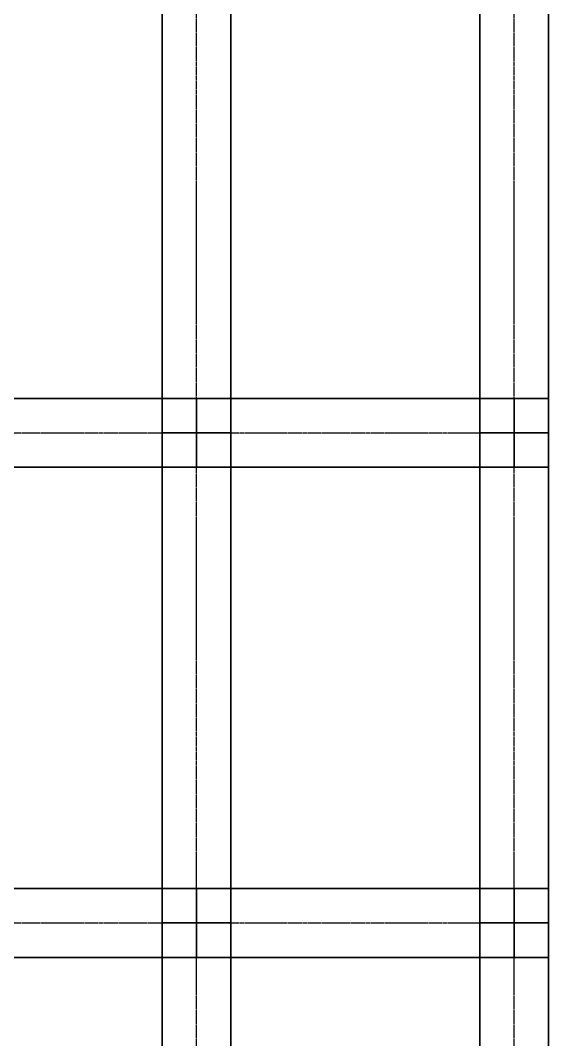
# Model space of a CAD drawing. Extents: x -12 to 2097, y 100 to 3117.
# Drawn here: x 178.5 to 363, y 474.2 to 829.8 of the extents above; entities that cross this region are included whole.
import ezdxf

# ---------------------------------------------------------------- set-up
doc = ezdxf.new("R2010")
doc.units = 0
doc.header["$MEASUREMENT"] = 0
doc.linetypes.add('Center', pattern=[2, 1.25, -0.25, 0.25, -0.25])
for name, color, linetype in [('BEAM', 5, 'CONTINUOUS'), ('CENTERLINES', 7, 'CONTINUOUS'), ('COLS', 5, 'CONTINUOUS')]:
    doc.layers.add(name, color=color, linetype=linetype)

msp = doc.modelspace()

# ---------------------------------------------------------------- linework, layer by layer
at = {"layer": 'BEAM', "color": 5, "linetype": 'CONTINUOUS'}
for points in [[(228, 685.92, 600), (228, 685.92, 624), (228, 856.92, 624), (228, 856.92, 600)], [(228, 685.92, 624), (252, 685.92, 624), (252, 856.92, 624), (228, 856.92, 624)], [(252, 685.92, 600), (228, 685.92, 600), (228, 856.92, 600), (252, 856.92, 600)], [(228, 685.92, 468), (228, 685.92, 492), (228, 856.92, 492), (228, 856.92, 468)], [(228, 685.92, 492), (252, 685.92, 492), (252, 856.92, 492), (228, 856.92, 492)], [(252, 685.92, 468), (228, 685.92, 468), (228, 856.92, 468), (252, 856.92, 468)], [(228, 685.92, 336), (228, 685.92, 360), (228, 856.92, 360), (228, 856.92, 336)], [(228, 685.92, 360), (252, 685.92, 360), (252, 856.92, 360), (228, 856.92, 360)], [(252, 685.92, 336), (228, 685.92, 336), (228, 856.92, 336), (252, 856.92, 336)], [(228, 685.92, 204), (228, 685.92, 228), (228, 856.92, 228), (228, 856.92, 204)], [(228, 685.92, 228), (252, 685.92, 228), (252, 856.92, 228), (228, 856.92, 228)], [(252, 685.92, 204), (228, 685.92, 204), (228, 856.92, 204), (252, 856.92, 204)], [(228, 685.92, 60), (228, 685.92, 84), (228, 856.92, 84), (228, 856.92, 60)], [(228, 685.92, 84), (252, 685.92, 84), (252, 856.92, 84), (228, 856.92, 84)], [(252, 685.92, 60), (228, 685.92, 60), (228, 856.92, 60), (252, 856.92, 60)], [(252, 685.92, 624), (252, 685.92, 600), (252, 856.92, 600), (252, 856.92, 624)], [(252, 685.92, 492), (252, 685.92, 468), (252, 856.92, 468), (252, 856.92, 492)], [(252, 685.92, 360), (252, 685.92, 336), (252, 856.92, 336), (252, 856.92, 360)], [(252, 685.92, 228), (252, 685.92, 204), (252, 856.92, 204), (252, 856.92, 228)], [(252, 685.92, 84), (252, 685.92, 60), (252, 856.92, 60), (252, 856.92, 84)], [(339, 685.92, 600), (339, 685.92, 624), (339, 856.92, 624), (339, 856.92, 600)], [(339, 685.92, 624), (363, 685.92, 624), (363, 856.92, 624), (339, 856.92, 624)], [(363, 685.92, 600), (339, 685.92, 600), (339, 856.92, 600), (363, 856.92, 600)], [(339, 685.92, 468), (339, 685.92, 492), (339, 856.92, 492), (339, 856.92, 468)], [(339, 685.92, 492), (363, 685.92, 492), (363, 856.92, 492), (339, 856.92, 492)], [(363, 685.92, 468), (339, 685.92, 468), (339, 856.92, 468), (363, 856.92, 468)], [(339, 685.92, 336), (339, 685.92, 360), (339, 856.92, 360), (339, 856.92, 336)], [(339, 685.92, 360), (363, 685.92, 360), (363, 856.92, 360), (339, 856.92, 360)], [(363, 685.92, 336), (339, 685.92, 336), (339, 856.92, 336), (363, 856.92, 336)], [(339, 685.92, 204), (339, 685.92, 228), (339, 856.92, 228), (339, 856.92, 204)], [(339, 685.92, 228), (363, 685.92, 228), (363, 856.92, 228), (339, 856.92, 228)], [(363, 685.92, 204), (339, 685.92, 204), (339, 856.92, 204), (363, 856.92, 204)], [(339, 685.92, 60), (339, 685.92, 84), (339, 856.92, 84), (339, 856.92, 60)], [(339, 685.92, 84), (363, 685.92, 84), (363, 856.92, 84), (339, 856.92, 84)], [(363, 685.92, 60), (339, 685.92, 60), (339, 856.92, 60), (363, 856.92, 60)], [(363, 685.92, 624), (363, 685.92, 600), (363, 856.92, 600), (363, 856.92, 624)], [(363, 685.92, 492), (363, 685.92, 468), (363, 856.92, 468), (363, 856.92, 492)], [(363, 685.92, 360), (363, 685.92, 336), (363, 856.92, 336), (363, 856.92, 360)], [(363, 685.92, 228), (363, 685.92, 204), (363, 856.92, 204), (363, 856.92, 228)], [(363, 685.92, 84), (363, 685.92, 60), (363, 856.92, 60), (363, 856.92, 84)], [(111, 697.92, 600), (111, 697.92, 624), (240, 697.92, 624), (240, 697.92, 600)], [(111, 697.92, 624), (111, 673.92, 624), (240, 673.92, 624), (240, 697.92, 624)], [(111, 673.92, 600), (111, 697.92, 600), (240, 697.92, 600), (240, 673.92, 600)], [(111, 697.92, 468), (111, 697.92, 492), (240, 697.92, 492), (240, 697.92, 468)], [(111, 697.92, 492), (111, 673.92, 492), (240, 673.92, 492), (240, 697.92, 492)], [(111, 673.92, 468), (111, 697.92, 468), (240, 697.92, 468), (240, 673.92, 468)], [(111, 697.92, 336), (111, 697.92, 360), (240, 697.92, 360), (240, 697.92, 336)], [(111, 697.92, 360), (111, 673.92, 360), (240, 673.92, 360), (240, 697.92, 360)], [(111, 673.92, 336), (111, 697.92, 336), (240, 697.92, 336), (240, 673.92, 336)], [(111, 697.92, 204), (111, 697.92, 228), (240, 697.92, 228), (240, 697.92, 204)], [(111, 697.92, 228), (111, 673.92, 228), (240, 673.92, 228), (240, 697.92, 228)], [(111, 673.92, 204), (111, 697.92, 204), (240, 697.92, 204), (240, 673.92, 204)], [(111, 697.92, 60), (111, 697.92, 84), (240, 697.92, 84), (240, 697.92, 60)], [(111, 697.92, 84), (111, 673.92, 84), (240, 673.92, 84), (240, 697.92, 84)], [(111, 673.92, 60), (111, 697.92, 60), (240, 697.92, 60), (240, 673.92, 60)], [(240, 697.92, 600), (240, 697.92, 624), (351, 697.92, 624), (351, 697.92, 600)], [(240, 697.92, 624), (240, 673.92, 624), (351, 673.92, 624), (351, 697.92, 624)], [(240, 673.92, 600), (240, 697.92, 600), (351, 697.92, 600), (351, 673.92, 600)], [(240, 697.92, 468), (240, 697.92, 492), (351, 697.92, 492), (351, 697.92, 468)], [(240, 697.92, 492), (240, 673.92, 492), (351, 673.92, 492), (351, 697.92, 492)], [(240, 673.92, 468), (240, 697.92, 468), (351, 697.92, 468), (351, 673.92, 468)], [(240, 697.92, 336), (240, 697.92, 360), (351, 697.92, 360), (351, 697.92, 336)], [(240, 697.92, 360), (240, 673.92, 360), (351, 673.92, 360), (351, 697.92, 360)], [(240, 673.92, 336), (240, 697.92, 336), (351, 697.92, 336), (351, 673.92, 336)], [(240, 697.92, 204), (240, 697.92, 228), (351, 697.92, 228), (351, 697.92, 204)], [(240, 697.92, 228), (240, 673.92, 228), (351, 673.92, 228), (351, 697.92, 228)], [(240, 673.92, 204), (240, 697.92, 204), (351, 697.92, 204), (351, 673.92, 204)], [(240, 697.92, 60), (240, 697.92, 84), (351, 697.92, 84), (351, 697.92, 60)], [(240, 697.92, 84), (240, 673.92, 84), (351, 673.92, 84), (351, 697.92, 84)], [(240, 673.92, 60), (240, 697.92, 60), (351, 697.92, 60), (351, 673.92, 60)], [(228, 514.92, 600), (228, 514.92, 624), (228, 685.92, 624), (228, 685.92, 600)], [(228, 514.92, 624), (252, 514.92, 624), (252, 685.92, 624), (228, 685.92, 624)], [(252, 514.92, 600), (228, 514.92, 600), (228, 685.92, 600), (252, 685.92, 600)], [(228, 514.92, 468), (228, 514.92, 492), (228, 685.92, 492), (228, 685.92, 468)], [(228, 514.92, 492), (252, 514.92, 492), (252, 685.92, 492), (228, 685.92, 492)], [(252, 514.92, 468), (228, 514.92, 468), (228, 685.92, 468), (252, 685.92, 468)], [(228, 514.92, 336), (228, 514.92, 360), (228, 685.92, 360), (228, 685.92, 336)], [(228, 514.92, 360), (252, 514.92, 360), (252, 685.92, 360), (228, 685.92, 360)], [(252, 514.92, 336), (228, 514.92, 336), (228, 685.92, 336), (252, 685.92, 336)], [(228, 514.92, 204), (228, 514.92, 228), (228, 685.92, 228), (228, 685.92, 204)], [(228, 514.92, 228), (252, 514.92, 228), (252, 685.92, 228), (228, 685.92, 228)], [(252, 514.92, 204), (228, 514.92, 204), (228, 685.92, 204), (252, 685.92, 204)], [(228, 514.92, 60), (228, 514.92, 84), (228, 685.92, 84), (228, 685.92, 60)], [(228, 514.92, 84), (252, 514.92, 84), (252, 685.92, 84), (228, 685.92, 84)], [(252, 514.92, 60), (228, 514.92, 60), (228, 685.92, 60), (252, 685.92, 60)], [(252, 514.92, 624), (252, 514.92, 600), (252, 685.92, 600), (252, 685.92, 624)], [(252, 514.92, 492), (252, 514.92, 468), (252, 685.92, 468), (252, 685.92, 492)], [(252, 514.92, 360), (252, 514.92, 336), (252, 685.92, 336), (252, 685.92, 360)], [(252, 514.92, 228), (252, 514.92, 204), (252, 685.92, 204), (252, 685.92, 228)], [(252, 514.92, 84), (252, 514.92, 60), (252, 685.92, 60), (252, 685.92, 84)], [(339, 514.92, 600), (339, 514.92, 624), (339, 685.92, 624), (339, 685.92, 600)], [(339, 514.92, 624), (363, 514.92, 624), (363, 685.92, 624), (339, 685.92, 624)], [(363, 514.92, 600), (339, 514.92, 600), (339, 685.92, 600), (363, 685.92, 600)], [(339, 514.92, 468), (339, 514.92, 492), (339, 685.92, 492), (339, 685.92, 468)], [(339, 514.92, 492), (363, 514.92, 492), (363, 685.92, 492), (339, 685.92, 492)], [(363, 514.92, 468), (339, 514.92, 468), (339, 685.92, 468), (363, 685.92, 468)], [(339, 514.92, 336), (339, 514.92, 360), (339, 685.92, 360), (339, 685.92, 336)], [(339, 514.92, 360), (363, 514.92, 360), (363, 685.92, 360), (339, 685.92, 360)], [(363, 514.92, 336), (339, 514.92, 336), (339, 685.92, 336), (363, 685.92, 336)], [(339, 514.92, 204), (339, 514.92, 228), (339, 685.92, 228), (339, 685.92, 204)], [(339, 514.92, 228), (363, 514.92, 228), (363, 685.92, 228), (339, 685.92, 228)], [(363, 514.92, 204), (339, 514.92, 204), (339, 685.92, 204), (363, 685.92, 204)], [(339, 514.92, 60), (339, 514.92, 84), (339, 685.92, 84), (339, 685.92, 60)], [(339, 514.92, 84), (363, 514.92, 84), (363, 685.92, 84), (339, 685.92, 84)], [(363, 514.92, 60), (339, 514.92, 60), (339, 685.92, 60), (363, 685.92, 60)], [(363, 514.92, 624), (363, 514.92, 600), (363, 685.92, 600), (363, 685.92, 624)], [(363, 514.92, 492), (363, 514.92, 468), (363, 685.92, 468), (363, 685.92, 492)], [(363, 514.92, 360), (363, 514.92, 336), (363, 685.92, 336), (363, 685.92, 360)], [(363, 514.92, 228), (363, 514.92, 204), (363, 685.92, 204), (363, 685.92, 228)], [(363, 514.92, 84), (363, 514.92, 60), (363, 685.92, 60), (363, 685.92, 84)], [(111, 673.92, 624), (111, 673.92, 600), (240, 673.92, 600), (240, 673.92, 624)], [(111, 673.92, 492), (111, 673.92, 468), (240, 673.92, 468), (240, 673.92, 492)], [(111, 673.92, 360), (111, 673.92, 336), (240, 673.92, 336), (240, 673.92, 360)], [(111, 673.92, 228), (111, 673.92, 204), (240, 673.92, 204), (240, 673.92, 228)], [(111, 673.92, 84), (111, 673.92, 60), (240, 673.92, 60), (240, 673.92, 84)], [(240, 673.92, 624), (240, 673.92, 600), (351, 673.92, 600), (351, 673.92, 624)], [(240, 673.92, 492), (240, 673.92, 468), (351, 673.92, 468), (351, 673.92, 492)], [(240, 673.92, 360), (240, 673.92, 336), (351, 673.92, 336), (351, 673.92, 360)], [(240, 673.92, 228), (240, 673.92, 204), (351, 673.92, 204), (351, 673.92, 228)], [(240, 673.92, 84), (240, 673.92, 60), (351, 673.92, 60), (351, 673.92, 84)], [(111, 526.92, 600), (111, 526.92, 624), (240, 526.92, 624), (240, 526.92, 600)], [(111, 526.92, 624), (111, 502.92, 624), (240, 502.92, 624), (240, 526.92, 624)], [(111, 502.92, 600), (111, 526.92, 600), (240, 526.92, 600), (240, 502.92, 600)], [(111, 526.92, 468), (111, 526.92, 492), (240, 526.92, 492), (240, 526.92, 468)], [(111, 526.92, 492), (111, 502.92, 492), (240, 502.92, 492), (240, 526.92, 492)], [(111, 502.92, 468), (111, 526.92, 468), (240, 526.92, 468), (240, 502.92, 468)], [(111, 526.92, 336), (111, 526.92, 360), (240, 526.92, 360), (240, 526.92, 336)], [(111, 526.92, 360), (111, 502.92, 360), (240, 502.92, 360), (240, 526.92, 360)], [(111, 502.92, 336), (111, 526.92, 336), (240, 526.92, 336), (240, 502.92, 336)], [(111, 526.92, 204), (111, 526.92, 228), (240, 526.92, 228), (240, 526.92, 204)], [(111, 526.92, 228), (111, 502.92, 228), (240, 502.92, 228), (240, 526.92, 228)], [(111, 502.92, 204), (111, 526.92, 204), (240, 526.92, 204), (240, 502.92, 204)], [(111, 526.92, 60), (111, 526.92, 84), (240, 526.92, 84), (240, 526.92, 60)], [(111, 526.92, 84), (111, 502.92, 84), (240, 502.92, 84), (240, 526.92, 84)], [(111, 502.92, 60), (111, 526.92, 60), (240, 526.92, 60), (240, 502.92, 60)], [(240, 526.92, 600), (240, 526.92, 624), (351, 526.92, 624), (351, 526.92, 600)], [(240, 526.92, 624), (240, 502.92, 624), (351, 502.92, 624), (351, 526.92, 624)], [(240, 502.92, 600), (240, 526.92, 600), (351, 526.92, 600), (351, 502.92, 600)], [(240, 526.92, 468), (240, 526.92, 492), (351, 526.92, 492), (351, 526.92, 468)], [(240, 526.92, 492), (240, 502.92, 492), (351, 502.92, 492), (351, 526.92, 492)], [(240, 502.92, 468), (240, 526.92, 468), (351, 526.92, 468), (351, 502.92, 468)], [(240, 526.92, 336), (240, 526.92, 360), (351, 526.92, 360), (351, 526.92, 336)], [(240, 526.92, 360), (240, 502.92, 360), (351, 502.92, 360), (351, 526.92, 360)], [(240, 502.92, 336), (240, 526.92, 336), (351, 526.92, 336), (351, 502.92, 336)], [(240, 526.92, 204), (240, 526.92, 228), (351, 526.92, 228), (351, 526.92, 204)], [(240, 526.92, 228), (240, 502.92, 228), (351, 502.92, 228), (351, 526.92, 228)], [(240, 502.92, 204), (240, 526.92, 204), (351, 526.92, 204), (351, 502.92, 204)], [(240, 526.92, 60), (240, 526.92, 84), (351, 526.92, 84), (351, 526.92, 60)], [(240, 526.92, 84), (240, 502.92, 84), (351, 502.92, 84), (351, 526.92, 84)], [(240, 502.92, 60), (240, 526.92, 60), (351, 526.92, 60), (351, 502.92, 60)], [(228, 454.92, 600), (228, 454.92, 624), (228, 514.92, 624), (228, 514.92, 600)], [(228, 454.92, 624), (252, 454.92, 624), (252, 514.92, 624), (228, 514.92, 624)], [(252, 454.92, 600), (228, 454.92, 600), (228, 514.92, 600), (252, 514.92, 600)], [(228, 454.92, 468), (228, 454.92, 492), (228, 514.92, 492), (228, 514.92, 468)], [(228, 454.92, 492), (252, 454.92, 492), (252, 514.92, 492), (228, 514.92, 492)], [(252, 454.92, 468), (228, 454.92, 468), (228, 514.92, 468), (252, 514.92, 468)], [(228, 454.92, 336), (228, 454.92, 360), (228, 514.92, 360), (228, 514.92, 336)], [(228, 454.92, 360), (252, 454.92, 360), (252, 514.92, 360), (228, 514.92, 360)], [(252, 454.92, 336), (228, 454.92, 336), (228, 514.92, 336), (252, 514.92, 336)], [(228, 454.92, 204), (228, 454.92, 228), (228, 514.92, 228), (228, 514.92, 204)], [(228, 454.92, 228), (252, 454.92, 228), (252, 514.92, 228), (228, 514.92, 228)], [(252, 454.92, 204), (228, 454.92, 204), (228, 514.92, 204), (252, 514.92, 204)], [(228, 454.92, 60), (228, 454.92, 84), (228, 514.92, 84), (228, 514.92, 60)], [(228, 454.92, 84), (252, 454.92, 84), (252, 514.92, 84), (228, 514.92, 84)], [(252, 454.92, 60), (228, 454.92, 60), (228, 514.92, 60), (252, 514.92, 60)], [(252, 454.92, 624), (252, 454.92, 600), (252, 514.92, 600), (252, 514.92, 624)], [(252, 454.92, 492), (252, 454.92, 468), (252, 514.92, 468), (252, 514.92, 492)], [(252, 454.92, 360), (252, 454.92, 336), (252, 514.92, 336), (252, 514.92, 360)], [(252, 454.92, 228), (252, 454.92, 204), (252, 514.92, 204), (252, 514.92, 228)], [(252, 454.92, 84), (252, 454.92, 60), (252, 514.92, 60), (252, 514.92, 84)], [(339, 454.92, 600), (339, 454.92, 624), (339, 514.92, 624), (339, 514.92, 600)], [(339, 454.92, 624), (363, 454.92, 624), (363, 514.92, 624), (339, 514.92, 624)], [(363, 454.92, 600), (339, 454.92, 600), (339, 514.92, 600), (363, 514.92, 600)], [(339, 454.92, 468), (339, 454.92, 492), (339, 514.92, 492), (339, 514.92, 468)], [(339, 454.92, 492), (363, 454.92, 492), (363, 514.92, 492), (339, 514.92, 492)], [(363, 454.92, 468), (339, 454.92, 468), (339, 514.92, 468), (363, 514.92, 468)], [(339, 454.92, 336), (339, 454.92, 360), (339, 514.92, 360), (339, 514.92, 336)], [(339, 454.92, 360), (363, 454.92, 360), (363, 514.92, 360), (339, 514.92, 360)], [(363, 454.92, 336), (339, 454.92, 336), (339, 514.92, 336), (363, 514.92, 336)], [(339, 454.92, 204), (339, 454.92, 228), (339, 514.92, 228), (339, 514.92, 204)], [(339, 454.92, 228), (363, 454.92, 228), (363, 514.92, 228), (339, 514.92, 228)], [(363, 454.92, 204), (339, 454.92, 204), (339, 514.92, 204), (363, 514.92, 204)], [(339, 454.92, 60), (339, 454.92, 84), (339, 514.92, 84), (339, 514.92, 60)], [(339, 454.92, 84), (363, 454.92, 84), (363, 514.92, 84), (339, 514.92, 84)], [(363, 454.92, 60), (339, 454.92, 60), (339, 514.92, 60), (363, 514.92, 60)], [(363, 454.92, 624), (363, 454.92, 600), (363, 514.92, 600), (363, 514.92, 624)], [(363, 454.92, 492), (363, 454.92, 468), (363, 514.92, 468), (363, 514.92, 492)], [(363, 454.92, 360), (363, 454.92, 336), (363, 514.92, 336), (363, 514.92, 360)], [(363, 454.92, 228), (363, 454.92, 204), (363, 514.92, 204), (363, 514.92, 228)], [(363, 454.92, 84), (363, 454.92, 60), (363, 514.92, 60), (363, 514.92, 84)], [(111, 502.92, 624), (111, 502.92, 600), (240, 502.92, 600), (240, 502.92, 624)], [(111, 502.92, 492), (111, 502.92, 468), (240, 502.92, 468), (240, 502.92, 492)], [(111, 502.92, 360), (111, 502.92, 336), (240, 502.92, 336), (240, 502.92, 360)], [(111, 502.92, 228), (111, 502.92, 204), (240, 502.92, 204), (240, 502.92, 228)], [(111, 502.92, 84), (111, 502.92, 60), (240, 502.92, 60), (240, 502.92, 84)], [(240, 502.92, 624), (240, 502.92, 600), (351, 502.92, 600), (351, 502.92, 624)], [(240, 502.92, 492), (240, 502.92, 468), (351, 502.92, 468), (351, 502.92, 492)], [(240, 502.92, 360), (240, 502.92, 336), (351, 502.92, 336), (351, 502.92, 360)], [(240, 502.92, 228), (240, 502.92, 204), (351, 502.92, 204), (351, 502.92, 228)], [(240, 502.92, 84), (240, 502.92, 60), (351, 502.92, 60), (351, 502.92, 84)]]:
    msp.add_3dface(points, dxfattribs=at)
at = {"layer": 'CENTERLINES', "color": 0, "linetype": 'CENTER', "ltscale": 0.5}
for p, q in [((240, 685.92, 624), (240, 856.92, 624)), ((240, 685.92, 492), (240, 856.92, 492)), ((240, 685.92, 360), (240, 856.92, 360)), ((240, 685.92, 228), (240, 856.92, 228)), ((240, 685.92, 84), (240, 856.92, 84)), ((351, 685.92, 624), (351, 856.92, 624)), ((351, 685.92, 492), (351, 856.92, 492)), ((351, 685.92, 360), (351, 856.92, 360)), ((351, 685.92, 228), (351, 856.92, 228)), ((351, 685.92, 84), (351, 856.92, 84)), ((111, 685.92, 624), (240, 685.92, 624)), ((111, 685.92, 492), (240, 685.92, 492)), ((111, 685.92, 360), (240, 685.92, 360)), ((111, 685.92, 228), (240, 685.92, 228)), ((111, 685.92, 84), (240, 685.92, 84)), ((240, 514.92, 624), (240, 685.92, 624)), ((240, 514.92, 492), (240, 685.92, 492)), ((240, 514.92, 360), (240, 685.92, 360)), ((240, 514.92, 228), (240, 685.92, 228)), ((240, 514.92, 84), (240, 685.92, 84)), ((240, 685.92, 624), (351, 685.92, 624)), ((240, 685.92, 492), (351, 685.92, 492)), ((240, 685.92, 360), (351, 685.92, 360)), ((240, 685.92, 228), (351, 685.92, 228)), ((240, 685.92, 84), (351, 685.92, 84)), ((240, 685.92, 492), (240, 685.92, 624)), ((240, 685.92, 360), (240, 685.92, 492)), ((240, 685.92, 228), (240, 685.92, 360)), ((240, 685.92, 84), (240, 685.92, 228)), ((240, 685.92, 24), (240, 685.92, 84)), ((240, 685.92), (240, 685.92, 24)), ((351, 514.92, 624), (351, 685.92, 624)), ((351, 514.92, 492), (351, 685.92, 492)), ((351, 514.92, 360), (351, 685.92, 360)), ((351, 514.92, 228), (351, 685.92, 228)), ((351, 514.92, 84), (351, 685.92, 84)), ((351, 685.92, 492), (351, 685.92, 624)), ((351, 685.92, 360), (351, 685.92, 492)), ((351, 685.92, 228), (351, 685.92, 360)), ((351, 685.92, 84), (351, 685.92, 228)), ((351, 685.92, 24), (351, 685.92, 84)), ((351, 685.92), (351, 685.92, 24)), ((111, 514.92, 624), (240, 514.92, 624)), ((111, 514.92, 492), (240, 514.92, 492)), ((111, 514.92, 360), (240, 514.92, 360)), ((111, 514.92, 228), (240, 514.92, 228)), ((111, 514.92, 84), (240, 514.92, 84)), ((240, 514.92, 624), (351, 514.92, 624)), ((240, 514.92, 492), (351, 514.92, 492)), ((240, 514.92, 360), (351, 514.92, 360)), ((240, 514.92, 228), (351, 514.92, 228)), ((240, 514.92, 84), (351, 514.92, 84)), ((240, 454.92, 624), (240, 514.92, 624)), ((240, 454.92, 492), (240, 514.92, 492)), ((240, 454.92, 360), (240, 514.92, 360)), ((240, 454.92, 228), (240, 514.92, 228)), ((240, 454.92, 84), (240, 514.92, 84)), ((240, 514.92, 492), (240, 514.92, 624)), ((240, 514.92, 360), (240, 514.92, 492)), ((240, 514.92, 228), (240, 514.92, 360)), ((240, 514.92, 84), (240, 514.92, 228)), ((240, 514.92, 24), (240, 514.92, 84)), ((240, 514.92), (240, 514.92, 24)), ((351, 454.92, 624), (351, 514.92, 624)), ((351, 454.92, 492), (351, 514.92, 492)), ((351, 454.92, 360), (351, 514.92, 360)), ((351, 454.92, 228), (351, 514.92, 228)), ((351, 454.92, 84), (351, 514.92, 84)), ((351, 514.92, 492), (351, 514.92, 624)), ((351, 514.92, 360), (351, 514.92, 492)), ((351, 514.92, 228), (351, 514.92, 360)), ((351, 514.92, 84), (351, 514.92, 228)), ((351, 514.92, 24), (351, 514.92, 84)), ((351, 514.92), (351, 514.92, 24))]:
    msp.add_line(p, q, dxfattribs=at)
at = {"layer": 'COLS', "color": 5, "linetype": 'CONTINUOUS'}
for points in [[(252, 697.92, 492), (228, 697.92, 492), (228, 697.92, 624), (252, 697.92, 624)], [(228, 697.92, 492), (228, 673.92, 492), (228, 673.92, 624), (228, 697.92, 624)], [(252, 697.92, 360), (228, 697.92, 360), (228, 697.92, 492), (252, 697.92, 492)], [(228, 697.92, 360), (228, 673.92, 360), (228, 673.92, 492), (228, 697.92, 492)], [(252, 697.92, 228), (228, 697.92, 228), (228, 697.92, 360), (252, 697.92, 360)], [(228, 697.92, 228), (228, 673.92, 228), (228, 673.92, 360), (228, 697.92, 360)], [(252, 697.92, 84), (228, 697.92, 84), (228, 697.92, 228), (252, 697.92, 228)], [(228, 697.92, 84), (228, 673.92, 84), (228, 673.92, 228), (228, 697.92, 228)], [(252, 697.92, 24), (228, 697.92, 24), (228, 697.92, 84), (252, 697.92, 84)], [(228, 697.92, 24), (228, 673.92, 24), (228, 673.92, 84), (228, 697.92, 84)], [(252, 697.92), (228, 697.92), (228, 697.92, 24), (252, 697.92, 24)], [(228, 697.92), (228, 673.92), (228, 673.92, 24), (228, 697.92, 24)], [(252, 673.92, 492), (252, 697.92, 492), (252, 697.92, 624), (252, 673.92, 624)], [(252, 673.92, 360), (252, 697.92, 360), (252, 697.92, 492), (252, 673.92, 492)], [(252, 673.92, 228), (252, 697.92, 228), (252, 697.92, 360), (252, 673.92, 360)], [(252, 673.92, 84), (252, 697.92, 84), (252, 697.92, 228), (252, 673.92, 228)], [(252, 673.92, 24), (252, 697.92, 24), (252, 697.92, 84), (252, 673.92, 84)], [(252, 673.92), (252, 697.92), (252, 697.92, 24), (252, 673.92, 24)], [(363, 697.92, 492), (339, 697.92, 492), (339, 697.92, 624), (363, 697.92, 624)], [(339, 697.92, 492), (339, 673.92, 492), (339, 673.92, 624), (339, 697.92, 624)], [(363, 697.92, 360), (339, 697.92, 360), (339, 697.92, 492), (363, 697.92, 492)], [(339, 697.92, 360), (339, 673.92, 360), (339, 673.92, 492), (339, 697.92, 492)], [(363, 697.92, 228), (339, 697.92, 228), (339, 697.92, 360), (363, 697.92, 360)], [(339, 697.92, 228), (339, 673.92, 228), (339, 673.92, 360), (339, 697.92, 360)], [(363, 697.92, 84), (339, 697.92, 84), (339, 697.92, 228), (363, 697.92, 228)], [(339, 697.92, 84), (339, 673.92, 84), (339, 673.92, 228), (339, 697.92, 228)], [(363, 697.92, 24), (339, 697.92, 24), (339, 697.92, 84), (363, 697.92, 84)], [(339, 697.92, 24), (339, 673.92, 24), (339, 673.92, 84), (339, 697.92, 84)], [(363, 697.92), (339, 697.92), (339, 697.92, 24), (363, 697.92, 24)], [(339, 697.92), (339, 673.92), (339, 673.92, 24), (339, 697.92, 24)], [(363, 673.92, 492), (363, 697.92, 492), (363, 697.92, 624), (363, 673.92, 624)], [(363, 673.92, 360), (363, 697.92, 360), (363, 697.92, 492), (363, 673.92, 492)], [(363, 673.92, 228), (363, 697.92, 228), (363, 697.92, 360), (363, 673.92, 360)], [(363, 673.92, 84), (363, 697.92, 84), (363, 697.92, 228), (363, 673.92, 228)], [(363, 673.92, 24), (363, 697.92, 24), (363, 697.92, 84), (363, 673.92, 84)], [(363, 673.92), (363, 697.92), (363, 697.92, 24), (363, 673.92, 24)], [(228, 673.92, 492), (252, 673.92, 492), (252, 673.92, 624), (228, 673.92, 624)], [(228, 673.92, 360), (252, 673.92, 360), (252, 673.92, 492), (228, 673.92, 492)], [(228, 673.92, 228), (252, 673.92, 228), (252, 673.92, 360), (228, 673.92, 360)], [(228, 673.92, 84), (252, 673.92, 84), (252, 673.92, 228), (228, 673.92, 228)], [(228, 673.92, 24), (252, 673.92, 24), (252, 673.92, 84), (228, 673.92, 84)], [(228, 673.92), (252, 673.92), (252, 673.92, 24), (228, 673.92, 24)], [(339, 673.92, 492), (363, 673.92, 492), (363, 673.92, 624), (339, 673.92, 624)], [(339, 673.92, 360), (363, 673.92, 360), (363, 673.92, 492), (339, 673.92, 492)], [(339, 673.92, 228), (363, 673.92, 228), (363, 673.92, 360), (339, 673.92, 360)], [(339, 673.92, 84), (363, 673.92, 84), (363, 673.92, 228), (339, 673.92, 228)], [(339, 673.92, 24), (363, 673.92, 24), (363, 673.92, 84), (339, 673.92, 84)], [(339, 673.92), (363, 673.92), (363, 673.92, 24), (339, 673.92, 24)], [(252, 526.92, 492), (228, 526.92, 492), (228, 526.92, 624), (252, 526.92, 624)], [(228, 526.92, 492), (228, 502.92, 492), (228, 502.92, 624), (228, 526.92, 624)], [(252, 526.92, 360), (228, 526.92, 360), (228, 526.92, 492), (252, 526.92, 492)], [(228, 526.92, 360), (228, 502.92, 360), (228, 502.92, 492), (228, 526.92, 492)], [(252, 526.92, 228), (228, 526.92, 228), (228, 526.92, 360), (252, 526.92, 360)], [(228, 526.92, 228), (228, 502.92, 228), (228, 502.92, 360), (228, 526.92, 360)], [(252, 526.92, 84), (228, 526.92, 84), (228, 526.92, 228), (252, 526.92, 228)], [(228, 526.92, 84), (228, 502.92, 84), (228, 502.92, 228), (228, 526.92, 228)], [(252, 526.92, 24), (228, 526.92, 24), (228, 526.92, 84), (252, 526.92, 84)], [(228, 526.92, 24), (228, 502.92, 24), (228, 502.92, 84), (228, 526.92, 84)], [(252, 526.92), (228, 526.92), (228, 526.92, 24), (252, 526.92, 24)], [(228, 526.92), (228, 502.92), (228, 502.92, 24), (228, 526.92, 24)], [(252, 502.92, 492), (252, 526.92, 492), (252, 526.92, 624), (252, 502.92, 624)], [(252, 502.92, 360), (252, 526.92, 360), (252, 526.92, 492), (252, 502.92, 492)], [(252, 502.92, 228), (252, 526.92, 228), (252, 526.92, 360), (252, 502.92, 360)], [(252, 502.92, 84), (252, 526.92, 84), (252, 526.92, 228), (252, 502.92, 228)], [(252, 502.92, 24), (252, 526.92, 24), (252, 526.92, 84), (252, 502.92, 84)], [(252, 502.92), (252, 526.92), (252, 526.92, 24), (252, 502.92, 24)], [(363, 526.92, 492), (339, 526.92, 492), (339, 526.92, 624), (363, 526.92, 624)], [(339, 526.92, 492), (339, 502.92, 492), (339, 502.92, 624), (339, 526.92, 624)], [(363, 526.92, 360), (339, 526.92, 360), (339, 526.92, 492), (363, 526.92, 492)], [(339, 526.92, 360), (339, 502.92, 360), (339, 502.92, 492), (339, 526.92, 492)], [(363, 526.92, 228), (339, 526.92, 228), (339, 526.92, 360), (363, 526.92, 360)], [(339, 526.92, 228), (339, 502.92, 228), (339, 502.92, 360), (339, 526.92, 360)], [(363, 526.92, 84), (339, 526.92, 84), (339, 526.92, 228), (363, 526.92, 228)], [(339, 526.92, 84), (339, 502.92, 84), (339, 502.92, 228), (339, 526.92, 228)], [(363, 526.92, 24), (339, 526.92, 24), (339, 526.92, 84), (363, 526.92, 84)], [(339, 526.92, 24), (339, 502.92, 24), (339, 502.92, 84), (339, 526.92, 84)], [(363, 526.92), (339, 526.92), (339, 526.92, 24), (363, 526.92, 24)], [(339, 526.92), (339, 502.92), (339, 502.92, 24), (339, 526.92, 24)], [(363, 502.92, 492), (363, 526.92, 492), (363, 526.92, 624), (363, 502.92, 624)], [(363, 502.92, 360), (363, 526.92, 360), (363, 526.92, 492), (363, 502.92, 492)], [(363, 502.92, 228), (363, 526.92, 228), (363, 526.92, 360), (363, 502.92, 360)], [(363, 502.92, 84), (363, 526.92, 84), (363, 526.92, 228), (363, 502.92, 228)], [(363, 502.92, 24), (363, 526.92, 24), (363, 526.92, 84), (363, 502.92, 84)], [(363, 502.92), (363, 526.92), (363, 526.92, 24), (363, 502.92, 24)], [(228, 502.92, 492), (252, 502.92, 492), (252, 502.92, 624), (228, 502.92, 624)], [(228, 502.92, 360), (252, 502.92, 360), (252, 502.92, 492), (228, 502.92, 492)], [(228, 502.92, 228), (252, 502.92, 228), (252, 502.92, 360), (228, 502.92, 360)], [(228, 502.92, 84), (252, 502.92, 84), (252, 502.92, 228), (228, 502.92, 228)], [(228, 502.92, 24), (252, 502.92, 24), (252, 502.92, 84), (228, 502.92, 84)], [(228, 502.92), (252, 502.92), (252, 502.92, 24), (228, 502.92, 24)], [(339, 502.92, 492), (363, 502.92, 492), (363, 502.92, 624), (339, 502.92, 624)], [(339, 502.92, 360), (363, 502.92, 360), (363, 502.92, 492), (339, 502.92, 492)], [(339, 502.92, 228), (363, 502.92, 228), (363, 502.92, 360), (339, 502.92, 360)], [(339, 502.92, 84), (363, 502.92, 84), (363, 502.92, 228), (339, 502.92, 228)], [(339, 502.92, 24), (363, 502.92, 24), (363, 502.92, 84), (339, 502.92, 84)], [(339, 502.92), (363, 502.92), (363, 502.92, 24), (339, 502.92, 24)]]:
    msp.add_3dface(points, dxfattribs=at)

doc.saveas('drawing.dxf')
